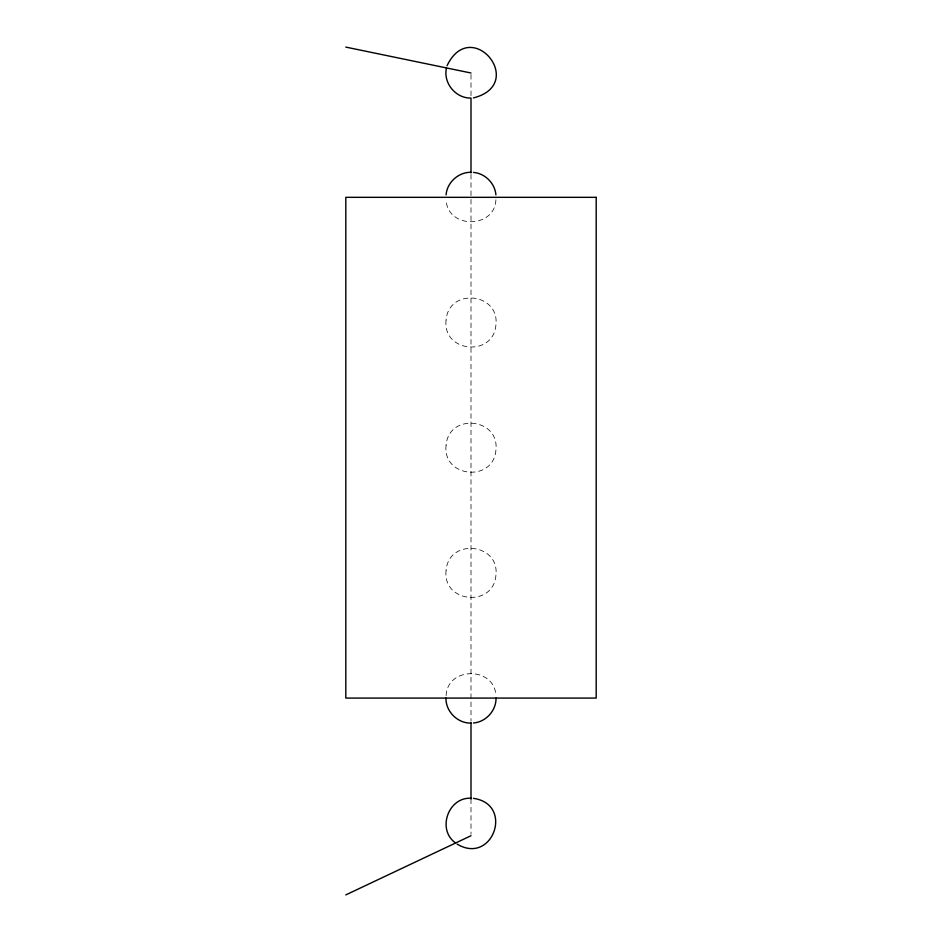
<?xml version="1.0" encoding="UTF-8"?>
<svg xmlns="http://www.w3.org/2000/svg" width="942" height="942" viewBox="0 0 942 942"><rect width="100%" height="100%" fill="white"/><g stroke="black" fill="none" stroke-linecap="round" stroke-linejoin="round"><path stroke-width="0.71" stroke-dasharray="4.71 3.53" d="M495.916 199.775C494.609 229.024 447.391 229.024 446.084 199.775M446.084 695.62C447.391 666.383 494.609 666.383 495.916 695.62M471 74.477L471 96.52M471 174.423L471 197.938M471 199.398L471 721.148M471 799.04L471 834.318M446.084 320.056C442.245 352.461 493.361 357.501 495.916 324.966C499.755 292.562 448.639 287.534 446.084 320.056M446.084 445.248C442.245 477.653 493.361 482.681 495.916 450.158C499.755 417.753 448.639 412.714 446.084 445.248M446.084 570.428C442.245 602.833 493.361 607.873 495.916 575.338C499.755 542.933 448.639 537.906 446.084 570.428"/><path stroke-width="1.41" d="M496.034 698.081C496.281 710.562 485.907 722.008 473.449 722.997M446.449 68.13C443.011 82.955 455.775 98.521 471 98.05L471 172.951M446.084 194.876C447.061 182.418 458.507 172.045 471 172.292M447.038 65.74C471.283 15.143 527.803 84.026 473.449 97.921M345.808 894.9L471 835.731M471 798.227C448.392 797.003 436.864 829.219 455.116 842.619M471 723.115C457.624 723.421 445.648 711.457 445.966 698.081M473.449 172.41C485.036 173.363 494.962 183.29 495.916 194.876M473.449 798.345C514.497 804.256 492.572 865.545 457.094 844.079M345.808 47.1L471 73.005M471 722.62L471 799.04M596.192 197.325L345.808 197.325L345.808 698.081L596.192 698.081L596.192 197.325"/></g></svg>
